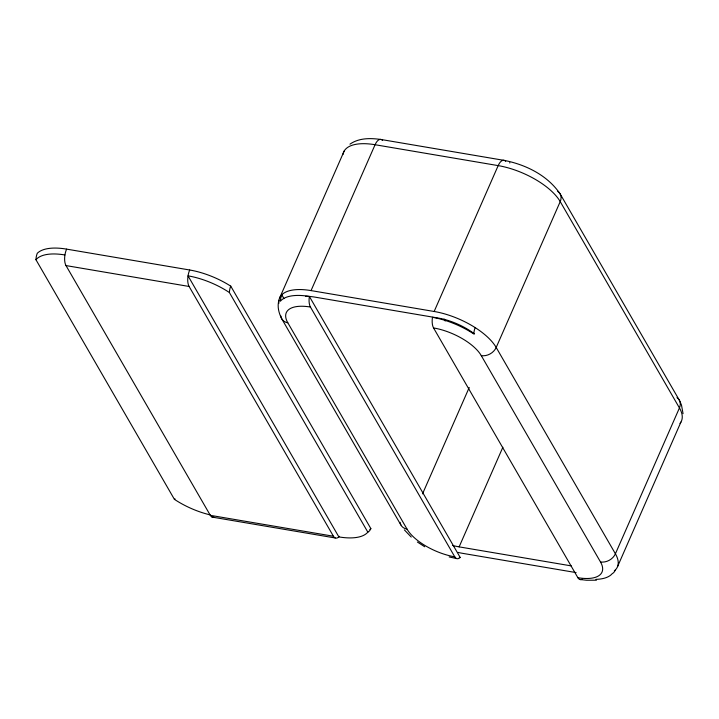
<?xml version="1.0" encoding="UTF-8"?>
<svg xmlns="http://www.w3.org/2000/svg" width="719" height="719" viewBox="0 0 719 719"><rect width="100%" height="100%" fill="white"/><g stroke="black" fill="none" stroke-linecap="round" stroke-linejoin="round"><path stroke-width="1.08" d="M278.963 300.209C277.049 306.402 278.81 312.999 281.641 318.625L400.86 524.951M617.549 566.608L680.911 422.116M279.502 298.259L344.194 151.017M278.882 303.337A52.101 22.352 23.7 0 1 311.048 290.593L375.075 144.726A12.025 5.482 -80.4 0 1 382.616 140.457M311.048 290.593L434.15 311.48L498.177 165.613A12.025 5.482 -80.4 0 1 505.718 161.344M422.529 493.863L469.219 387.505M452.521 545.424A40.075 17.193 23.7 0 0 459.135 546.871L502.869 447.236M349.964 144.151C359.158 137.733 370.806 138.012 381.438 139.558L504.54 160.445C526.056 164.75 547.698 175.427 560.218 194.049L679.437 400.375L681.486 405.04L683.05 413.668M596.428 580.215L586.542 580.242L579.64 579.442M210.146 514.876A50.501 21.66 23.7 0 1 174.402 499.328L35.95 259.721A9.284 4.233 -80.4 0 1 37.28 253.286A52.101 22.352 23.7 0 1 66.606 249.125L189.708 270.002A52.101 22.352 23.7 0 1 230.772 286.162L370.833 528.573A52.101 22.352 23.7 0 1 369.881 529.436M66.606 249.125A12.025 5.482 -80.4 0 0 66.004 265.581L189.106 286.468L333.427 536.23A12.025 5.482 -80.4 0 0 339.422 536.32M459.135 546.871L571.246 565.889M576.108 572.594L462.892 553.387A52.101 22.352 23.7 0 1 457.904 552.39M66.004 265.581L210.325 515.343L333.427 536.23M212.096 517.087L335.198 537.965M449.168 556.937L456.538 558.555M417.388 542.027L424.713 546.764M411.241 537.066L404.339 529.867M433.548 327.936A40.075 17.193 23.7 0 1 481.272 355.626L600.491 561.952A40.075 17.193 23.7 0 1 577.869 577.699L433.548 327.936A12.025 5.482 -80.4 0 1 432.47 317.322A50.501 21.66 23.7 0 1 473.839 334.011A9.284 4.233 -80.4 0 1 475.169 327.576M444.099 319.074L445.214 321.016M283.96 298.619L281.767 294.817A9.284 4.233 -80.4 0 0 280.419 301.18A50.501 21.66 23.7 0 1 309.368 296.435L460.205 557.486A12.025 5.482 -80.4 0 1 454.768 556.821A40.075 17.193 23.7 0 1 407.044 529.13A12.025 9.374 -30 0 1 400.052 522.309M309.368 296.435A12.025 5.482 -80.4 0 0 310.446 307.049L454.768 556.821M280.832 315.983A12.025 9.374 -30 0 0 287.825 322.804L407.044 529.13M229.397 292.543L367.84 532.15A50.501 21.66 23.7 0 1 338.865 536.904L188.027 275.853A50.501 21.66 23.7 0 1 229.397 292.534A9.284 4.233 -80.4 0 1 230.727 286.099M213.992 517.141A12.025 5.482 -80.4 0 1 210.325 515.343M189.106 286.468A12.025 5.482 -80.4 0 1 189.708 270.002M35.95 259.721A50.501 21.66 23.7 0 1 64.926 254.966M175.05 498.923A9.284 4.233 -80.4 0 1 174.402 499.283M370.878 528.654A9.284 4.233 -80.4 0 1 367.849 532.105M305.62 296.3A40.075 17.193 23.7 0 1 314.814 297.109L437.916 317.996A40.075 17.193 23.7 0 1 474.522 333.922M509.519 162.809A40.075 17.193 23.7 0 1 509.933 162.898M342.954 154.585A52.101 22.352 23.7 0 1 375.075 144.726L498.177 165.613A52.101 22.352 23.7 0 1 560.218 201.608L679.437 407.934A52.101 22.352 23.7 0 1 680.021 423.392M434.15 311.48A52.101 22.352 23.7 0 1 496.191 347.466L615.41 553.792A52.101 22.352 23.7 0 1 614.323 570.904M481.272 355.626A12.025 9.374 -30 0 0 496.191 347.466L560.218 201.608A12.025 9.374 -30 0 0 557.737 191.308M676.956 397.634A12.025 9.374 -30 0 1 679.437 407.934L615.41 553.792A12.025 9.374 -30 0 1 600.491 561.952M615.32 570.122A9.284 4.233 -80.4 0 1 612.291 573.573A50.501 21.66 23.7 0 1 595.817 579.37M287.825 322.804A40.075 17.193 23.7 0 1 310.446 307.049M582.273 579.163A12.025 5.482 -80.4 0 1 577.869 577.699M460.214 557.495A50.501 21.66 23.7 0 1 459.225 557.315"/></g></svg>
